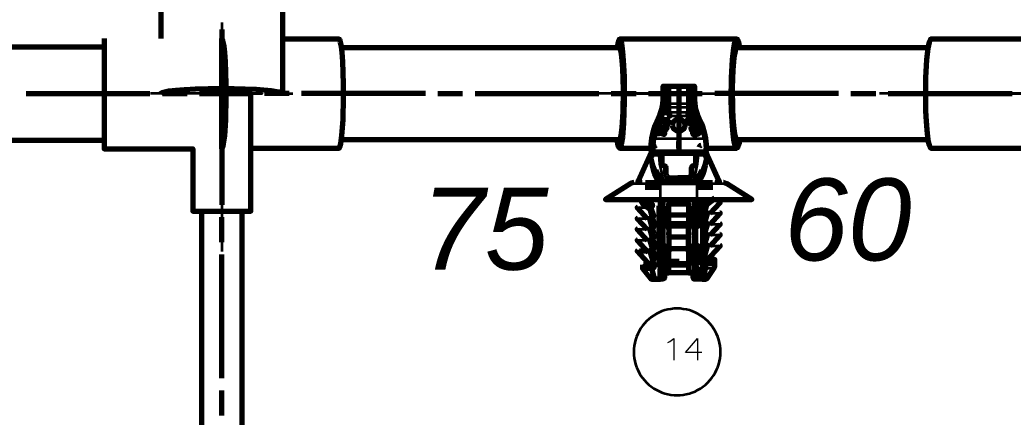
# Model space of a CAD drawing. Header units: millimetres. Extents: x 0 to 174, y 0 to 33.
# Drawn here: x 30.658 to 33.814, y 7.89 to 9.153 of the extents above; entities that cross this region are included whole.
import ezdxf

# ---------------------------------------------------------------- set-up
doc = ezdxf.new("R2010")
doc.units = ezdxf.units.MM
doc.layers.add('PDF2_문자', color=7, linetype='Continuous')
doc.layers.add('PDF2_형상', color=157, linetype='Continuous', true_color=0x405f80)
doc.styles.add('PDF LucidaHandwriting Italic', font='ariali.ttf')

msp = doc.modelspace()

# ---------------------------------------------------------------- linework, layer by layer
at = {"layer": 'PDF2_형상', "lineweight": 70}
for points in [[(31.1057, 8.9185), (31.1069, 8.9201), (31.1101, 8.9219), (31.1188, 8.9243), (31.1317, 8.9267), (31.1536, 8.9293), (31.181, 8.9315), (31.2164, 8.9333), (31.2558, 8.9344), (31.3389, 8.9346), (31.4093, 8.9321), (31.456, 8.9282), (31.4806, 8.9243), (31.4906, 8.9213), (31.4926, 8.92), (31.4932, 8.9193), (31.4935, 8.9188), (31.4935, 8.9185), (31.4935, 9.2911)], [(31.1057, 9.2911), (31.1057, 9.0938)], [(30.9256, 9.0938), (30.9256, 8.7431), (31.2071, 8.7431), (31.2071, 8.5444), (31.3921, 8.5444), (31.3921, 8.9185)], [(31.2996, 8.7431), (31.2996, 9.0938)], [(31.2996, 8.7453), (31.2999, 8.7453), (31.3004, 8.7456), (31.3011, 8.7461), (31.3024, 8.7483), (31.3053, 8.7589), (31.3089, 8.7854), (31.3124, 8.8351), (31.314, 8.9072), (31.3139, 8.9475), (31.3129, 8.9861), (31.3114, 9.0197), (31.3092, 9.0485), (31.3069, 9.0676), (31.3044, 9.0815), (31.3025, 9.0881), (31.3011, 9.0907), (31.2996, 9.0917)], [(31.3921, 8.7453), (31.6724, 8.7453), (31.6726, 8.7453), (31.6732, 8.7456), (31.6738, 8.7461), (31.675, 8.7483), (31.6779, 8.7589), (31.6815, 8.7854), (31.685, 8.8351), (31.6868, 8.9072), (31.6865, 8.9475), (31.6857, 8.9861), (31.684, 9.0197), (31.6819, 9.0485), (31.6797, 9.0676), (31.6772, 9.0815), (31.6753, 9.0881), (31.6738, 9.0907), (31.6724, 9.0917), (31.4935, 9.0917)], [(32.9461, 8.7728), (32.9428, 8.7567), (32.9394, 8.7479), (32.9381, 8.746), (32.9374, 8.7454), (32.9367, 8.7453), (32.936, 8.7453), (32.9353, 8.7456), (32.9346, 8.7461), (32.9328, 8.7487), (32.9307, 8.7542), (32.9281, 8.7654), (32.9256, 8.7807), (32.9231, 8.8036), (32.921, 8.831), (32.9194, 8.8639), (32.9186, 8.8992), (32.9193, 8.9694), (32.9224, 9.0261), (32.9265, 9.0628), (32.9304, 9.0818), (32.9336, 9.0896), (32.935, 9.0911), (32.9357, 9.0915), (32.9364, 9.0917), (32.7517, 9.0917), (32.564, 9.0917), (32.566, 9.09), (32.5678, 9.086), (32.5697, 9.0776), (32.5722, 9.0611), (32.5744, 9.0389), (32.5764, 9.0078), (32.5778, 8.9721), (32.5783, 8.8928), (32.5762, 8.824), (32.5726, 8.7789), (32.569, 8.7561), (32.5663, 8.7474), (32.5651, 8.7457), (32.5646, 8.7453), (32.5642, 8.7453), (32.5639, 8.7453), (32.5636, 8.7453), (32.5631, 8.7456), (32.5624, 8.7462), (32.5608, 8.7497), (32.5583, 8.7589), (32.5563, 8.7728)], [(32.564, 9.0917), (32.5638, 9.0915), (32.5632, 9.0913), (32.5626, 9.0907), (32.5614, 9.0886), (32.5583, 9.0779), (32.5563, 9.064)], [(32.9461, 9.064), (32.9439, 9.076), (32.9414, 9.0846), (32.9394, 9.0892), (32.9379, 9.091), (32.9364, 9.0917)], [(33.8386, 9.0917), (33.5532, 9.0917), (33.5525, 9.0915), (33.5518, 9.0911), (33.5504, 9.0896), (33.5472, 9.0818), (33.5432, 9.0628), (33.5392, 9.0261), (33.5361, 8.9694), (33.5354, 8.8992), (33.5361, 8.8639), (33.5378, 8.831), (33.5397, 8.8036), (33.5424, 8.7807), (33.5447, 8.7654), (33.5475, 8.7542), (33.5496, 8.7487), (33.5514, 8.7461), (33.5532, 8.7453), (33.9251, 8.7453)], [(30.9256, 9.0663), (29.1699, 9.0663)], [(31.6801, 8.7728), (32.564, 8.7728), (32.5643, 8.7728), (32.5646, 8.7729), (32.5651, 8.7733), (32.5663, 8.7753), (32.5689, 8.7851), (32.5722, 8.8108), (32.5751, 8.86), (32.5762, 8.9293), (32.5756, 8.9654), (32.5742, 8.9985), (32.5724, 9.0244), (32.5701, 9.0446), (32.5682, 9.0556), (32.566, 9.0622), (32.564, 9.064), (31.6801, 9.064)], [(33.5435, 9.064), (32.9364, 9.064), (32.9358, 9.0639), (32.9351, 9.0636), (32.9337, 9.0619), (32.9308, 9.0536), (32.9271, 9.0331), (32.9235, 8.994), (32.9214, 8.9362), (32.9222, 8.8707), (32.9236, 8.8415), (32.9257, 8.8161), (32.9279, 8.7981), (32.9304, 8.7846), (32.9325, 8.7776), (32.9343, 8.7742), (32.9364, 8.7728), (33.5435, 8.7728)], [(32.6642, 8.7453), (32.6644, 8.7561), (32.6665, 8.7761), (32.6713, 8.7988), (32.6771, 8.8165), (32.6865, 8.8381), (32.6931, 8.8529), (32.6978, 8.8685), (32.7007, 8.8846), (32.7017, 8.9007), (32.7017, 8.9421), (32.7117, 8.9421), (32.7179, 8.9421), (32.7204, 8.9421), (32.7229, 8.9421), (32.7804, 8.9421), (32.7829, 8.9421), (32.7854, 8.9421), (32.7917, 8.9421), (32.8017, 8.9421), (32.8017, 8.9007), (32.8026, 8.8846), (32.8054, 8.8685), (32.8101, 8.8529), (32.8167, 8.8381), (32.8225, 8.8258), (32.8274, 8.8133), (32.8329, 8.7949), (32.8368, 8.7761), (32.8389, 8.7561), (32.8392, 8.7453)], [(32.7211, 8.8585), (32.7207, 8.8632), (32.7204, 8.8728), (32.7204, 8.9421)], [(32.7829, 8.9421), (32.7829, 8.8728), (32.7825, 8.8632), (32.7821, 8.8585)], [(31.3118, 8.9301), (31.3118, 8.9293), (31.3108, 8.86), (31.3078, 8.8108), (31.3044, 8.7851), (31.3018, 8.7753), (31.3007, 8.7733), (31.3001, 8.7729), (31.2999, 8.7728), (31.2996, 8.7728), (31.2999, 8.7728), (31.3001, 8.7729), (31.3007, 8.7733), (31.3018, 8.7753), (31.3044, 8.7851), (31.3078, 8.8108), (31.3108, 8.86), (31.3118, 8.9293), (31.3117, 8.9325)], [(31.3094, 8.9303), (31.3046, 8.9303), (31.2996, 8.9303), (31.3057, 8.9303), (31.3117, 8.9301)], [(31.2996, 8.9185), (31.3094, 8.9185)], [(32.7014, 8.8872), (32.701, 8.8875), (32.701, 8.8878)], [(32.8065, 8.8449), (32.8042, 8.8606), (32.8019, 8.8872), (32.8022, 8.8875), (32.8022, 8.8878), (32.8018, 8.8876), (32.796, 8.8872)], [(32.699, 8.8606), (32.6968, 8.8449)], [(32.7167, 8.8493), (32.7167, 8.8606)], [(32.7867, 8.8606), (32.7867, 8.8493)], [(32.681, 8.8082), (32.6765, 8.7935), (32.6733, 8.7786)], [(32.8229, 8.8062), (32.8176, 8.8206), (32.8111, 8.8344)], [(32.6714, 8.7754), (32.6696, 8.7572), (32.6692, 8.7417)], [(29.1699, 8.7707), (30.9256, 8.7707)], [(32.564, 8.7453), (32.6642, 8.7453), (32.6642, 8.7371)], [(32.6704, 8.7457), (32.6704, 8.7453), (32.6672, 8.7444), (32.665, 8.7421), (32.6642, 8.739)], [(32.6642, 8.7353), (32.6649, 8.739), (32.6671, 8.7424), (32.6703, 8.7444), (32.6742, 8.7453)], [(32.6801, 8.7535), (32.6767, 8.7524), (32.675, 8.7503), (32.6742, 8.7469)], [(32.8226, 8.7535), (32.8192, 8.7524), (32.8175, 8.7503), (32.8167, 8.7469)], [(32.8392, 8.739), (32.8383, 8.7421), (32.836, 8.7444), (32.8329, 8.7453)], [(32.8342, 8.7322), (32.8375, 8.7335), (32.839, 8.7363), (32.8392, 8.7371), (32.8392, 8.7453), (32.9364, 8.7453)], [(32.6642, 8.7339), (32.6638, 8.7322), (32.6222, 8.6389), (32.6285, 8.641), (32.6222, 8.6389), (32.6204, 8.6368), (32.6178, 8.636)], [(32.6692, 8.7322), (32.666, 8.7333), (32.6644, 8.7353), (32.6642, 8.7369), (32.6642, 8.7306), (32.6642, 8.7278), (32.6642, 8.7265), (32.6642, 8.7258), (32.6638, 8.7188), (32.6619, 8.7121), (32.6618, 8.7118), (32.6601, 8.7093)], [(32.6638, 8.7322), (32.6601, 8.7121)], [(32.6642, 8.7306), (32.6644, 8.7287), (32.6656, 8.7272), (32.6672, 8.7262), (32.6692, 8.726)], [(32.6662, 8.7161), (32.6662, 8.7164), (32.6667, 8.72), (32.6681, 8.724), (32.6653, 8.7254), (32.6642, 8.7274), (32.6642, 8.7278)], [(32.8342, 8.7324), (32.6692, 8.7324)], [(32.6992, 8.726), (32.7026, 8.7274), (32.6992, 8.726), (32.6981, 8.7243), (32.6976, 8.7225)], [(32.6976, 8.7222), (32.6976, 8.7222)], [(32.8056, 8.7225), (32.8051, 8.7244), (32.8039, 8.7261), (32.8006, 8.7274), (32.7675, 8.7274), (32.7564, 8.7274), (32.7124, 8.7274), (32.7026, 8.7274)], [(32.8033, 8.6906), (32.8004, 8.6892), (32.7999, 8.6892), (32.7994, 8.6892), (32.7993, 8.6892), (32.8033, 8.6906), (32.804, 8.6914), (32.8056, 8.6954), (32.8057, 8.7222), (32.8056, 8.6954), (32.804, 8.6914)], [(32.8392, 8.735), (32.8378, 8.7317), (32.8347, 8.7301), (32.8342, 8.7301)], [(32.8392, 8.7278), (32.839, 8.7274), (32.8382, 8.7257), (32.8368, 8.7246), (32.8351, 8.724), (32.8365, 8.72), (32.8369, 8.7163), (32.8369, 8.7161)], [(32.8431, 8.7093), (32.8414, 8.7118), (32.8413, 8.7121), (32.8394, 8.7188), (32.8392, 8.7258), (32.8392, 8.7267), (32.8392, 8.7278), (32.8392, 8.7306), (32.8392, 8.735), (32.8392, 8.7369)], [(32.8392, 8.7339), (32.8394, 8.7322)], [(32.8856, 8.636), (32.8828, 8.6368), (32.881, 8.6389), (32.8747, 8.641), (32.8747, 8.636), (32.8747, 8.641), (32.881, 8.6389), (32.8394, 8.7322), (32.8431, 8.7121)], [(32.7051, 8.689), (32.7047, 8.6892), (32.704, 8.6892), (32.7012, 8.6897), (32.6992, 8.6914)], [(32.7097, 8.6865), (32.7069, 8.6888), (32.7051, 8.689), (32.7089, 8.6875), (32.7097, 8.6865), (32.711, 8.6829)], [(32.7111, 8.6633), (32.711, 8.6829), (32.7111, 8.6633), (32.7111, 8.6632)], [(32.7921, 8.6632), (32.7908, 8.6579), (32.7921, 8.6632), (32.7921, 8.6633), (32.7922, 8.6829), (32.7928, 8.6851), (32.795, 8.6881), (32.7985, 8.6892), (32.7986, 8.6892), (32.7992, 8.6892)], [(32.7922, 8.6829), (32.7921, 8.6633)], [(32.7993, 8.6892), (32.7985, 8.6892), (32.7949, 8.6879), (32.7928, 8.6851)], [(32.6786, 8.6753), (32.684, 8.6636), (32.6897, 8.6543), (32.6937, 8.6493), (32.6983, 8.6449)], [(32.7124, 8.6579), (32.7111, 8.6632), (32.7124, 8.6579), (32.7143, 8.6551), (32.7183, 8.6519), (32.7239, 8.6507), (32.7486, 8.6507), (32.7546, 8.6507), (32.7486, 8.6507)], [(32.7908, 8.6579), (32.789, 8.6551), (32.785, 8.6519), (32.7794, 8.6507), (32.7546, 8.6507)], [(32.8244, 8.6749), (32.8178, 8.6611), (32.8119, 8.6524), (32.8049, 8.6449)], [(32.6097, 8.636), (32.6004, 8.6338), (32.5992, 8.6329), (32.519, 8.5819), (32.6925, 8.5819), (32.8107, 8.5819), (32.9335, 8.5819), (32.971, 8.5819), (32.9808, 8.5819), (32.9828, 8.5819), (32.9842, 8.5819), (32.904, 8.6329), (32.895, 8.636), (32.8935, 8.636)], [(32.6285, 8.636), (32.6285, 8.641)], [(32.6447, 8.6212), (32.6925, 8.6212)], [(32.6463, 8.636), (32.6608, 8.636), (32.6925, 8.636), (32.8107, 8.636), (32.8424, 8.636), (32.8588, 8.636)], [(32.6861, 8.6443), (32.6872, 8.6418), (32.6869, 8.639), (32.6851, 8.6368), (32.6825, 8.636)], [(32.8107, 8.6212), (32.8604, 8.6212)], [(32.6212, 8.5572), (32.6197, 8.5558), (32.6201, 8.5547), (32.6511, 8.5203)], [(32.6382, 8.5807), (32.6322, 8.5775), (32.6312, 8.5769), (32.63, 8.5803), (32.6296, 8.5839)], [(32.6312, 8.5769), (32.634, 8.5718), (32.641, 8.5756), (32.634, 8.5718), (32.6379, 8.5672), (32.6626, 8.5478)], [(32.6428, 8.5733), (32.6379, 8.5672)], [(32.6444, 8.5814), (32.6453, 8.58), (32.6479, 8.5768), (32.6619, 8.566), (32.6633, 8.5653), (32.665, 8.5656), (32.6662, 8.5667), (32.6667, 8.5682), (32.6681, 8.5604), (32.6654, 8.56), (32.6619, 8.566), (32.6639, 8.5653), (32.6658, 8.5663), (32.6667, 8.5682)], [(32.6631, 8.5022), (32.6735, 8.5022), (32.6732, 8.5068), (32.6725, 8.5107), (32.6596, 8.5547), (32.6596, 8.5565), (32.66, 8.5572), (32.6618, 8.5572), (32.6619, 8.5572), (32.6621, 8.5571), (32.6622, 8.5568)], [(32.6619, 8.566), (32.6619, 8.566)], [(32.6719, 8.53), (32.6622, 8.5568), (32.6719, 8.53), (32.6722, 8.5294), (32.6724, 8.5293), (32.6726, 8.5293), (32.6729, 8.5296), (32.6733, 8.5307), (32.6735, 8.5322)], [(32.6661, 8.5665), (32.6643, 8.5651), (32.6626, 8.5649)], [(32.689, 8.3661), (32.689, 8.5612)], [(32.7201, 8.5221), (32.7201, 8.5256), (32.7201, 8.5269), (32.7201, 8.5297), (32.7201, 8.5379), (32.7201, 8.5506), (32.7201, 8.5663), (32.7201, 8.5681), (32.7201, 8.5689), (32.7201, 8.5692), (32.7201, 8.5693), (32.7201, 8.5694), (32.7201, 8.5693), (32.7201, 8.5681), (32.7831, 8.5681), (32.7831, 8.5663), (32.7831, 8.5506), (32.7831, 8.5379), (32.7831, 8.5297), (32.7831, 8.5269), (32.7831, 8.5221)], [(32.8274, 8.5811), (32.8274, 8.3339), (32.8269, 8.3303), (32.8264, 8.3293), (32.8262, 8.329), (32.8257, 8.3289), (32.8194, 8.3289), (32.8158, 8.3289), (32.8126, 8.3289), (32.8104, 8.3289), (32.8096, 8.3289), (32.8115, 8.3293), (32.8132, 8.3304), (32.8142, 8.3319), (32.8146, 8.3339)], [(32.8143, 8.5612), (32.8143, 8.5333)], [(32.8376, 8.3289), (32.8371, 8.3289), (32.8353, 8.3289), (32.8289, 8.3289), (32.8303, 8.331), (32.8372, 8.3619), (32.8381, 8.3674), (32.8383, 8.3732), (32.8383, 8.3792), (32.8378, 8.3811), (32.8304, 8.3811), (32.8299, 8.3817), (32.8297, 8.3831), (32.8297, 8.3842), (32.8301, 8.3875), (32.8436, 8.4337), (32.8433, 8.4362), (32.8414, 8.4362), (32.8411, 8.4361), (32.841, 8.4357), (32.8314, 8.409), (32.8311, 8.4085), (32.8308, 8.4083), (32.8307, 8.4082), (32.8306, 8.4083), (32.8303, 8.4085), (32.8299, 8.4096), (32.8297, 8.4112), (32.8297, 8.4156), (32.83, 8.4201), (32.8308, 8.4242), (32.8436, 8.4682), (32.8433, 8.4707), (32.8414, 8.4707), (32.8411, 8.4706), (32.841, 8.4701), (32.8314, 8.4435), (32.8311, 8.4429), (32.8308, 8.4428), (32.8307, 8.4426), (32.8306, 8.4428), (32.8303, 8.4429), (32.8299, 8.444), (32.8297, 8.4457), (32.8297, 8.45), (32.83, 8.4546), (32.8308, 8.4586), (32.8436, 8.5026), (32.8433, 8.5051), (32.8414, 8.5051), (32.8411, 8.505), (32.841, 8.5046), (32.8314, 8.4779), (32.8311, 8.4774), (32.8308, 8.4772), (32.8307, 8.4771), (32.8306, 8.4772), (32.8303, 8.4774), (32.8299, 8.4785), (32.8297, 8.4801), (32.8297, 8.4844), (32.83, 8.489), (32.8308, 8.4931), (32.8436, 8.5371), (32.8433, 8.5396), (32.8414, 8.5396), (32.8411, 8.5394), (32.841, 8.539), (32.8314, 8.5124), (32.8311, 8.5118), (32.8308, 8.5117), (32.8307, 8.5115), (32.8306, 8.5117), (32.8303, 8.5118), (32.8299, 8.5129), (32.8297, 8.5146), (32.8297, 8.5189), (32.83, 8.5235), (32.8308, 8.5275), (32.8436, 8.5715), (32.8433, 8.574), (32.8414, 8.574), (32.8411, 8.5739), (32.841, 8.5735)], [(32.8297, 8.549), (32.8297, 8.5812)], [(32.8401, 8.549), (32.8297, 8.549), (32.8299, 8.5474), (32.8303, 8.5463), (32.8306, 8.5461), (32.8307, 8.546), (32.8308, 8.5461), (32.8311, 8.5463), (32.8314, 8.5468), (32.841, 8.5735), (32.8314, 8.5468)], [(32.8413, 8.5822), (32.8378, 8.5765), (32.8351, 8.5769), (32.8365, 8.5846)], [(32.8351, 8.5642), (32.8351, 8.5704), (32.8351, 8.5719), (32.8351, 8.5757), (32.8351, 8.5769)], [(32.8397, 8.5638), (32.8678, 8.585)], [(32.8521, 8.5371), (32.8832, 8.5715), (32.8831, 8.5736), (32.8821, 8.574)], [(31.2346, 8.5444), (31.2346, 7.1369)], [(31.3646, 7.1369), (31.3646, 8.5444)], [(32.6212, 8.5228), (32.6197, 8.5214), (32.6201, 8.5203), (32.6511, 8.4858)], [(32.6631, 8.4678), (32.6735, 8.4678), (32.6732, 8.4724), (32.6725, 8.4762), (32.6596, 8.5203), (32.6596, 8.5221), (32.66, 8.5228), (32.6618, 8.5228), (32.6619, 8.5228), (32.6621, 8.5226), (32.6622, 8.5224), (32.6719, 8.4956), (32.6722, 8.495), (32.6724, 8.4949), (32.6726, 8.4949), (32.6729, 8.4951), (32.6733, 8.4962), (32.6735, 8.4978), (32.6735, 8.5022)], [(32.6939, 8.5537), (32.6904, 8.5537), (32.6904, 8.4962), (32.6939, 8.4962)], [(32.701, 8.5537), (32.7064, 8.5537), (32.7064, 8.4962), (32.701, 8.4962)], [(32.7201, 8.5397), (32.7201, 8.5417), (32.7201, 8.5474)], [(32.7201, 8.4867), (32.7201, 8.4901), (32.7201, 8.4915), (32.7201, 8.4943), (32.7201, 8.5025), (32.7201, 8.515), (32.7201, 8.5308), (32.7201, 8.5326), (32.7201, 8.5335), (32.7201, 8.5337), (32.7201, 8.5339), (32.7201, 8.534), (32.7201, 8.5339), (32.7201, 8.5326), (32.7831, 8.5326), (32.7831, 8.5308), (32.7831, 8.5151), (32.7831, 8.5025), (32.7831, 8.4943), (32.7831, 8.4915), (32.7831, 8.4867)], [(32.7831, 8.5474), (32.7831, 8.5417), (32.7831, 8.5397)], [(32.8024, 8.4962), (32.7968, 8.4962), (32.7968, 8.5537), (32.8024, 8.5537)], [(32.8093, 8.5537), (32.8128, 8.5537), (32.8128, 8.4962), (32.8093, 8.4962)], [(32.8521, 8.5026), (32.8832, 8.5371), (32.8831, 8.5392), (32.8821, 8.5396)], [(32.7831, 8.5119), (32.7831, 8.5063), (32.7831, 8.5043), (32.7201, 8.5043), (32.7201, 8.5063), (32.7201, 8.5119)], [(32.7201, 8.4983), (32.7201, 8.4985), (32.7201, 8.4983)], [(32.7831, 8.4511), (32.7831, 8.4561), (32.7831, 8.4589), (32.7831, 8.4671), (32.7831, 8.4796), (32.7831, 8.4954), (32.7831, 8.4971), (32.7831, 8.4983), (32.7831, 8.4981), (32.7831, 8.4972), (32.7201, 8.4972), (32.7201, 8.4983), (32.7201, 8.4981), (32.7201, 8.4971), (32.7201, 8.4954), (32.7201, 8.4796), (32.7201, 8.4671), (32.7201, 8.4589), (32.7201, 8.4561), (32.7201, 8.4546), (32.7201, 8.4511)], [(32.7831, 8.4983), (32.7831, 8.4985), (32.7831, 8.4983)], [(32.8521, 8.4682), (32.8832, 8.5026), (32.8831, 8.5047), (32.8821, 8.5051)], [(32.6212, 8.4883), (32.6197, 8.4869), (32.6201, 8.4858), (32.6511, 8.4514)], [(32.6735, 8.4678), (32.6735, 8.4633), (32.6733, 8.4618), (32.6729, 8.4607), (32.6726, 8.4604), (32.6724, 8.4604), (32.6722, 8.4606), (32.6719, 8.4611), (32.6622, 8.4879), (32.6621, 8.4882), (32.6619, 8.4883), (32.6618, 8.4883), (32.66, 8.4883), (32.6596, 8.4876), (32.6596, 8.4858), (32.6725, 8.4418), (32.6732, 8.4379), (32.6735, 8.4333), (32.6735, 8.4289), (32.6733, 8.4274), (32.6729, 8.4263), (32.6726, 8.426), (32.6724, 8.426), (32.6722, 8.4261), (32.6719, 8.4267), (32.6622, 8.4535), (32.6621, 8.4537), (32.6619, 8.4539), (32.6618, 8.4539), (32.66, 8.4539), (32.6596, 8.4532), (32.6596, 8.4514), (32.6725, 8.4074), (32.6732, 8.4035), (32.6735, 8.3989), (32.6735, 8.3944), (32.6733, 8.3928), (32.6729, 8.3918), (32.6726, 8.3915), (32.6724, 8.3915), (32.6722, 8.3917), (32.6719, 8.3922), (32.6622, 8.419), (32.6621, 8.4193), (32.6619, 8.4194), (32.6618, 8.4194), (32.66, 8.4194), (32.6596, 8.4188), (32.6596, 8.4169), (32.6326, 8.4169), (32.6267, 8.4169)], [(32.7201, 8.4689), (32.7201, 8.4708), (32.7201, 8.4765)], [(32.7201, 8.4629), (32.7201, 8.4631), (32.7201, 8.4629)], [(32.7831, 8.4157), (32.7831, 8.4207), (32.7831, 8.4235), (32.7831, 8.4317), (32.7831, 8.4442), (32.7831, 8.46), (32.7831, 8.4617), (32.7831, 8.4629), (32.7831, 8.4626), (32.7831, 8.4618), (32.7201, 8.4618), (32.7201, 8.4629), (32.7201, 8.4626), (32.7201, 8.4617), (32.7201, 8.46), (32.7201, 8.4442), (32.7201, 8.4317), (32.7201, 8.4235), (32.7201, 8.4207), (32.7201, 8.4192), (32.7201, 8.4157)], [(32.7831, 8.4765), (32.7831, 8.4708), (32.7831, 8.4689)], [(32.7831, 8.4629), (32.7831, 8.4631), (32.7831, 8.4629)], [(32.8521, 8.4337), (32.8832, 8.4682), (32.8831, 8.4703), (32.8821, 8.4707)], [(32.6212, 8.4539), (32.6197, 8.4524), (32.6201, 8.4514), (32.6544, 8.4133)], [(32.6939, 8.4357), (32.6904, 8.4357), (32.6904, 8.3782), (32.6939, 8.3782)], [(32.701, 8.3782), (32.7064, 8.3782), (32.7064, 8.4357), (32.701, 8.4357)], [(32.7201, 8.4335), (32.7201, 8.4354), (32.7201, 8.4411)], [(32.7831, 8.4411), (32.7831, 8.4354), (32.7831, 8.4335)], [(32.8024, 8.4357), (32.7968, 8.4357), (32.7968, 8.3782), (32.8024, 8.3782)], [(32.8093, 8.3782), (32.8128, 8.3782), (32.8128, 8.4357), (32.8093, 8.4357)], [(32.8403, 8.3842), (32.8415, 8.3875), (32.8832, 8.4337), (32.8831, 8.4358), (32.8821, 8.4362)], [(32.6212, 8.4194), (32.6197, 8.4179), (32.6201, 8.4169), (32.6618, 8.3707), (32.6631, 8.3674)], [(32.6596, 8.4169), (32.6731, 8.3707), (32.6735, 8.3674), (32.6735, 8.3664), (32.6729, 8.3643), (32.6653, 8.3643), (32.6531, 8.3643), (32.644, 8.3643), (32.644, 8.3693), (32.6463, 8.3693), (32.6431, 8.3736), (32.6426, 8.374), (32.6419, 8.3742), (32.6412, 8.3742), (32.6403, 8.3742), (32.64, 8.3742), (32.6399, 8.3742)], [(32.7201, 8.4275), (32.7201, 8.4276), (32.7201, 8.4275)], [(32.7201, 8.3782), (32.7201, 8.381), (32.7201, 8.384), (32.7201, 8.3853), (32.7201, 8.3881), (32.7201, 8.3961), (32.7201, 8.4087), (32.7201, 8.4246), (32.7201, 8.4263), (32.7201, 8.4272), (32.7201, 8.4275), (32.7201, 8.4264), (32.7831, 8.4264), (32.7831, 8.4272), (32.7831, 8.4275), (32.7831, 8.4263), (32.7831, 8.4246), (32.7831, 8.4087), (32.7831, 8.3963), (32.7831, 8.3881), (32.7831, 8.3853), (32.7831, 8.384), (32.7831, 8.381), (32.7831, 8.379), (32.7831, 8.3782), (32.7831, 8.3757), (32.7831, 8.3683), (32.7831, 8.3608), (32.7831, 8.3544), (32.7831, 8.3501), (32.7831, 8.3486), (32.7921, 8.3486), (32.7969, 8.3486), (32.7969, 8.3339), (32.7972, 8.3319), (32.7983, 8.3304), (32.8, 8.3293), (32.8018, 8.3289), (32.8021, 8.3289), (32.8021, 8.329), (32.8022, 8.3382)], [(32.7201, 8.3981), (32.7201, 8.4), (32.7201, 8.4057)], [(32.7831, 8.4275), (32.7831, 8.4276), (32.7831, 8.4275)], [(32.7831, 8.4057), (32.7831, 8.4), (32.7831, 8.3981)], [(32.6365, 8.3742), (32.6365, 8.3629), (32.6368, 8.3619), (32.6615, 8.3308), (32.6654, 8.3289), (32.6657, 8.3289), (32.6678, 8.3289), (32.6743, 8.3289), (32.6775, 8.3289), (32.6771, 8.329), (32.6768, 8.3293), (32.6764, 8.3303), (32.676, 8.3319), (32.6758, 8.3339)], [(32.644, 8.3643), (32.6429, 8.3643), (32.6412, 8.3687), (32.6403, 8.3658), (32.6399, 8.3629), (32.6429, 8.3643)], [(32.6611, 8.3643), (32.6631, 8.3664)], [(32.7061, 8.3782), (32.7061, 8.3525)], [(32.7063, 8.3486), (32.7111, 8.3486), (32.7201, 8.3486), (32.7201, 8.3501), (32.7201, 8.3543), (32.7201, 8.3607), (32.7201, 8.3683), (32.7201, 8.3757), (32.7201, 8.3774), (32.7201, 8.3782), (32.7831, 8.3782)], [(32.7201, 8.3853), (32.7536, 8.3853)], [(32.8257, 8.3289), (32.8289, 8.3289), (32.8353, 8.3289), (32.8374, 8.3289), (32.8376, 8.3289), (32.8417, 8.331), (32.8632, 8.3619), (32.8667, 8.3708), (32.8668, 8.3732), (32.8668, 8.391), (32.8653, 8.391), (32.8635, 8.391), (32.8668, 8.391)], [(32.8378, 8.3811), (32.8497, 8.3811), (32.8586, 8.3811), (32.8601, 8.3808)], [(32.8401, 8.3831), (32.8422, 8.3811)], [(32.8635, 8.391), (32.8621, 8.391), (32.8614, 8.391), (32.8607, 8.3908), (32.8601, 8.3903), (32.8571, 8.386), (32.855, 8.3831)], [(32.6653, 8.3643), (32.6649, 8.3633), (32.665, 8.3619), (32.6461, 8.3619), (32.6418, 8.3619), (32.6406, 8.3619)], [(32.665, 8.3619), (32.6731, 8.3308), (32.6743, 8.3289), (32.6678, 8.3289), (32.666, 8.3289), (32.6654, 8.3289)], [(32.6775, 8.3289), (32.6837, 8.3289), (32.6875, 8.3289), (32.6907, 8.3289), (32.6928, 8.3289), (32.6936, 8.3289), (32.6917, 8.3293), (32.6901, 8.3304), (32.689, 8.3319), (32.6886, 8.3339)], [(32.7064, 8.3486), (32.7064, 8.3339), (32.706, 8.3319), (32.7049, 8.3304), (32.7033, 8.3293), (32.7014, 8.3289), (32.7011, 8.3289), (32.6936, 8.3289), (32.6937, 8.329), (32.6937, 8.3382)], [(32.7011, 8.3289), (32.7011, 8.329), (32.7011, 8.3382)], [(32.7831, 8.3486), (32.7201, 8.3486)], [(32.8094, 8.3382), (32.8096, 8.329), (32.8096, 8.3289), (32.8021, 8.3289)], [(32.6936, 8.3289), (32.6936, 8.3289)], [(32.8096, 8.3289), (32.8096, 8.3289)]]:
    msp.add_lwpolyline(points, dxfattribs=at)
at = {"layer": 'PDF2_형상', "color": 18, "lineweight": 35, "true_color": 0x260000}
for points in [[(31.2996, 9.1442), (31.2996, 9.0654)], [(31.2996, 9.1221), (31.2996, 8.7625)], [(31.2996, 8.9975), (31.2996, 9.0464), (31.2996, 8.8101)], [(31.2996, 9.026), (31.2996, 8.7578)], [(31.2996, 8.5644), (31.2996, 8.9581)], [(30.6776, 8.9185), (31.0712, 8.9185)], [(31.0339, 8.9185), (30.7976, 8.9185)], [(31.1519, 8.9185), (31.0732, 8.9185)], [(31.1107, 8.9185), (31.1894, 8.9185)], [(31.4072, 8.9185), (31.1429, 8.9185)], [(31.3957, 8.9185), (31.1475, 8.9185)], [(31.2287, 8.9185), (31.4275, 8.9185), (31.1914, 8.9185)], [(31.5137, 8.9185), (31.435, 8.9185)], [(31.4465, 8.9185), (31.5253, 8.9185)], [(31.9468, 8.9185), (31.5532, 8.9185)], [(31.5647, 8.9185), (31.8289, 8.9185)], [(31.9863, 8.9185), (32.065, 8.9185)], [(32.1043, 8.9185), (32.4981, 8.9185)], [(32.579, 8.9185), (32.4074, 8.9185)], [(32.5374, 8.9185), (32.6161, 8.9185)], [(32.7653, 8.9185), (32.5885, 8.9185)], [(32.7085, 8.9185), (32.594, 8.9185)], [(32.6185, 8.9185), (32.6972, 8.9185)], [(32.6556, 8.9185), (32.9036, 8.9185)], [(32.7365, 8.9185), (32.9082, 8.9185)], [(32.8265, 8.9185), (32.7478, 8.9185)], [(32.8046, 8.9185), (32.8833, 8.9185)], [(33.2597, 8.9185), (32.866, 8.9185)], [(32.9228, 8.9185), (33.0996, 8.9185)], [(33.299, 8.9185), (33.3778, 8.9185)], [(33.6604, 8.9185), (33.39, 8.9185)], [(33.4171, 8.9185), (33.8108, 8.9185)], [(33.6997, 8.9185), (33.7785, 8.9185)], [(34.0335, 8.9185), (33.7972, 8.9185), (34.1467, 8.9185)], [(31.2996, 8.6921), (31.2996, 8.7708)], [(31.2996, 8.6526), (31.2996, 8.4164)], [(31.2996, 8.4463), (31.2996, 8.525)], [(31.2996, 8.0132), (31.2996, 8.4069)], [(31.2996, 7.8951), (31.2996, 7.9739)]]:
    msp.add_lwpolyline(points, dxfattribs=at)
at = {"layer": 'PDF2_형상', "color": 3, "lineweight": 70}
for points in [[(31.2996, 9.1221), (31.2996, 8.9185), (31.2996, 8.5644)], [(30.6776, 8.9185), (31.0712, 8.9185)], [(31.1107, 8.9185), (31.1894, 8.9185)], [(31.2287, 8.9185), (31.2996, 8.9185), (31.3957, 8.9185)], [(31.5137, 8.9185), (31.435, 8.9185)], [(31.9468, 8.9185), (31.5532, 8.9185)], [(31.9863, 8.9185), (32.065, 8.9185)], [(32.1043, 8.9185), (32.4981, 8.9185)], [(32.5374, 8.9185), (32.6161, 8.9185)], [(32.6556, 8.9185), (32.7517, 8.9185), (32.8265, 8.9185)], [(33.2597, 8.9185), (32.866, 8.9185)], [(33.299, 8.9185), (33.3778, 8.9185)], [(33.4171, 8.9185), (33.8108, 8.9185)], [(31.2996, 8.4463), (31.2996, 8.525)], [(31.2996, 8.0132), (31.2996, 8.4069)], [(31.2996, 7.8951), (31.2996, 7.9739)]]:
    msp.add_lwpolyline(points, dxfattribs=at)
at = {"layer": 'PDF2_형상', "lineweight": 35}
for points in [[(32.7117, 8.9421), (32.7117, 8.9007), (32.7017, 8.9007)], [(32.7179, 8.8728), (32.7179, 8.9421)], [(32.7229, 8.9421), (32.7229, 8.8867), (32.7804, 8.8867), (32.7804, 8.9421)], [(32.7854, 8.9421), (32.7854, 8.8728), (32.7829, 8.8728)], [(32.7917, 8.9421), (32.7917, 8.9007), (32.8014, 8.9007), (32.8017, 8.9007)], [(32.7117, 8.9007), (32.7106, 8.8833), (32.7075, 8.8661), (32.7025, 8.8494), (32.6954, 8.8335), (32.6865, 8.8381)], [(32.7193, 8.8581), (32.7182, 8.8647), (32.7179, 8.8728), (32.7204, 8.8728)], [(32.7829, 8.8867), (32.7821, 8.8867), (32.7804, 8.8867), (32.7804, 8.8746), (32.7229, 8.8746), (32.7229, 8.8867), (32.7211, 8.8867), (32.7204, 8.8867)], [(32.7829, 8.8751), (32.7829, 8.875), (32.7828, 8.875), (32.7826, 8.8749), (32.7821, 8.8747), (32.7804, 8.8746), (32.7804, 8.8583), (32.7229, 8.8583), (32.7229, 8.8746), (32.7211, 8.8747), (32.7206, 8.8749), (32.7204, 8.875), (32.7204, 8.8751)], [(32.7854, 8.8728), (32.785, 8.8647), (32.7839, 8.8581)], [(32.8078, 8.8335), (32.8008, 8.8494), (32.7957, 8.8661), (32.7926, 8.8833), (32.7917, 8.9007)], [(32.7821, 8.8585), (32.7804, 8.8583), (32.7804, 8.8462), (32.7229, 8.8462), (32.7229, 8.8583), (32.7211, 8.8585)], [(32.6954, 8.8335), (32.6919, 8.8265), (32.6883, 8.8196), (32.6847, 8.8125), (32.6811, 8.8054), (32.675, 8.7908), (32.6714, 8.7754), (32.6682, 8.7758), (32.6671, 8.776), (32.6665, 8.7761)], [(32.6714, 8.7754), (32.8318, 8.7754), (32.8282, 8.7908), (32.8221, 8.8054), (32.8185, 8.8125), (32.8149, 8.8196), (32.8114, 8.8265), (32.8078, 8.8335), (32.8156, 8.8375), (32.8167, 8.8381)], [(32.8368, 8.7761), (32.8318, 8.7754), (32.8336, 8.7572), (32.8342, 8.7417), (32.8364, 8.7421), (32.8382, 8.7432), (32.8389, 8.7442), (32.8392, 8.7453)], [(32.6642, 8.7453), (32.6644, 8.7439), (32.6656, 8.7428), (32.6692, 8.7417), (32.6692, 8.7324), (32.6692, 8.7322), (32.6692, 8.726)], [(32.6285, 8.636), (32.6285, 8.6375), (32.6285, 8.641), (32.6601, 8.7121), (32.6601, 8.7093), (32.6628, 8.6901), (32.6671, 8.6717), (32.6706, 8.6617), (32.6747, 8.6522), (32.6783, 8.6463), (32.6825, 8.641), (32.6846, 8.6429), (32.6854, 8.6436), (32.686, 8.6442), (32.6861, 8.6443), (32.6815, 8.6503), (32.6779, 8.6568), (32.6728, 8.6701), (32.6681, 8.6888), (32.6649, 8.7121)], [(32.6601, 8.7121), (32.6619, 8.7121)], [(32.6642, 8.7278), (32.6649, 8.7121), (32.6618, 8.7118)], [(32.6642, 8.7274), (32.6661, 8.7171), (32.6662, 8.7164), (32.6662, 8.7181), (32.6679, 8.7203), (32.6713, 8.7217), (32.6806, 8.7229), (32.6892, 8.7226), (32.689, 8.73), (32.7517, 8.7304), (32.8143, 8.73), (32.8197, 8.7297), (32.8251, 8.729), (32.8301, 8.7278), (32.8342, 8.726), (32.8342, 8.7301), (32.8342, 8.7322), (32.8342, 8.7324), (32.8342, 8.7417)], [(32.6662, 8.7164), (32.6662, 8.7164)], [(32.6662, 8.7164), (32.6662, 8.7164)], [(32.6662, 8.7161), (32.6728, 8.691), (32.6786, 8.6753)], [(32.6681, 8.724), (32.6692, 8.726), (32.6732, 8.7278), (32.6782, 8.729), (32.689, 8.73)], [(32.6983, 8.6449), (32.7042, 8.6449), (32.7006, 8.655), (32.6975, 8.6671), (32.6921, 8.6954), (32.6892, 8.7226), (32.6976, 8.7225)], [(32.8049, 8.6449), (32.7992, 8.6449), (32.8026, 8.655), (32.8058, 8.6671), (32.8111, 8.6954), (32.8142, 8.7226), (32.8225, 8.7229), (32.8313, 8.7219), (32.834, 8.7208), (32.836, 8.7199), (32.8369, 8.7182), (32.8369, 8.7163), (32.8372, 8.7178), (32.839, 8.7274)], [(32.8056, 8.7225), (32.8142, 8.7226), (32.8143, 8.73)], [(32.8747, 8.641), (32.8431, 8.7121), (32.8431, 8.7093), (32.8404, 8.6901), (32.8361, 8.6717), (32.8326, 8.6617), (32.8285, 8.6522), (32.8249, 8.6463), (32.8207, 8.641), (32.8172, 8.6443), (32.8218, 8.6504), (32.8254, 8.6571), (32.831, 8.6717), (32.8358, 8.6918), (32.8383, 8.7121), (32.8414, 8.7118)], [(32.8369, 8.7161), (32.8306, 8.6915), (32.8244, 8.6749)], [(32.8392, 8.7306), (32.8387, 8.7287), (32.8376, 8.7272), (32.836, 8.7262), (32.8342, 8.726), (32.8351, 8.724)], [(32.8383, 8.7121), (32.8392, 8.7278)], [(32.8413, 8.7121), (32.8431, 8.7121)], [(32.7985, 8.6892), (32.7985, 8.6892)], [(32.7993, 8.6892), (32.7992, 8.6892)], [(32.5992, 8.6329), (32.6925, 8.6329), (32.6925, 8.636)], [(32.6861, 8.6443), (32.6983, 8.6449), (32.6999, 8.6424), (32.6999, 8.6393), (32.6982, 8.6369), (32.6957, 8.636)], [(32.8107, 8.636), (32.8107, 8.6329), (32.6925, 8.6329), (32.6925, 8.5819)], [(32.8006, 8.636), (32.7999, 8.6362), (32.7992, 8.6369), (32.7983, 8.6393), (32.7986, 8.6437), (32.7992, 8.6449), (32.7517, 8.6442), (32.7042, 8.6449), (32.705, 8.6424), (32.705, 8.6393), (32.7042, 8.6371), (32.7036, 8.6364), (32.7031, 8.6361), (32.7026, 8.636)], [(32.8075, 8.636), (32.805, 8.6369), (32.8035, 8.6393), (32.8033, 8.6424), (32.8049, 8.6449), (32.8172, 8.6443)], [(32.8107, 8.5819), (32.8107, 8.6329), (32.8768, 8.6329), (32.904, 8.6329)], [(32.8378, 8.5657), (32.8374, 8.5707), (32.8375, 8.5719), (32.8631, 8.5913)], [(32.6596, 8.5547), (32.6308, 8.5547), (32.6228, 8.5547), (32.6214, 8.5547), (32.6201, 8.5547)], [(32.6382, 8.5807), (32.641, 8.5756), (32.6428, 8.5733), (32.6657, 8.5554), (32.666, 8.5519), (32.6651, 8.549), (32.664, 8.5478), (32.6635, 8.5476), (32.6626, 8.5478)], [(32.6453, 8.58), (32.6446, 8.5796), (32.6426, 8.5786), (32.6419, 8.5801), (32.6444, 8.5814)], [(32.6479, 8.5768), (32.6461, 8.5746), (32.6426, 8.5786)], [(32.6654, 8.56), (32.6657, 8.5592), (32.6461, 8.5746)], [(32.6682, 8.5554), (32.6674, 8.5494), (32.6658, 8.5464), (32.665, 8.5456), (32.6646, 8.5454), (32.6642, 8.5453), (32.6638, 8.5456)], [(32.6681, 8.5604), (32.6682, 8.5592), (32.6657, 8.5592), (32.6657, 8.5554), (32.6682, 8.5554), (32.6682, 8.5592)], [(32.689, 8.5635), (32.689, 8.5831)], [(32.6939, 8.5537), (32.6939, 8.5612), (32.689, 8.5612), (32.689, 8.5635), (32.6892, 8.5635), (32.6893, 8.5633), (32.6939, 8.5631), (32.6939, 8.5825)], [(32.7058, 8.5612), (32.7058, 8.5635), (32.7057, 8.5635), (32.7056, 8.5633), (32.701, 8.5631), (32.701, 8.5612), (32.6939, 8.5612), (32.6939, 8.5631), (32.701, 8.5631), (32.701, 8.5825)], [(32.701, 8.5537), (32.701, 8.5612), (32.7058, 8.5612), (32.7058, 8.5537)], [(32.7058, 8.5831), (32.7058, 8.5635)], [(32.7201, 8.5663), (32.7831, 8.5663)], [(32.7974, 8.5635), (32.7974, 8.5831)], [(32.8024, 8.5825), (32.8024, 8.5631), (32.8093, 8.5631), (32.8093, 8.5612), (32.8024, 8.5612), (32.8024, 8.5631), (32.7978, 8.5633), (32.7975, 8.5635), (32.7974, 8.5635), (32.7974, 8.5612)], [(32.7974, 8.5537), (32.7974, 8.5612), (32.8024, 8.5612), (32.8024, 8.5537)], [(32.8143, 8.5831), (32.8143, 8.5635), (32.8143, 8.5612), (32.8093, 8.5612), (32.8093, 8.5537)], [(32.8093, 8.5825), (32.8093, 8.5631), (32.8139, 8.5633), (32.8142, 8.5635), (32.8143, 8.5635)], [(32.8378, 8.5765), (32.8375, 8.5757), (32.8375, 8.5719), (32.8351, 8.5719)], [(32.8351, 8.5757), (32.8375, 8.5757)], [(32.8351, 8.5642), (32.8361, 8.5642), (32.8351, 8.5704), (32.8374, 8.5707)], [(32.8397, 8.5638), (32.8394, 8.5638), (32.8393, 8.5638), (32.8387, 8.5639), (32.8383, 8.5643), (32.8378, 8.5657), (32.8364, 8.5647), (32.8361, 8.5642), (32.8371, 8.5617), (32.8387, 8.5603)], [(32.6735, 8.5322), (32.6631, 8.5322)], [(32.7201, 8.5308), (32.7831, 8.5308)], [(32.8435, 8.5275), (32.8308, 8.5275)], [(32.8832, 8.5371), (32.8436, 8.5371)], [(32.6596, 8.5203), (32.6308, 8.5203), (32.6228, 8.5203), (32.6214, 8.5203), (32.6201, 8.5203)], [(32.6725, 8.5107), (32.6597, 8.5107)], [(32.6735, 8.4978), (32.6631, 8.4978)], [(32.6939, 8.4357), (32.6939, 8.4962)], [(32.701, 8.4357), (32.701, 8.4962)], [(32.7058, 8.4962), (32.7058, 8.4357)], [(32.7201, 8.4954), (32.7831, 8.4954)], [(32.7974, 8.4357), (32.7974, 8.4962)], [(32.8024, 8.4962), (32.8024, 8.4357)], [(32.8093, 8.4962), (32.8093, 8.4357)], [(32.8297, 8.5189), (32.8401, 8.5189)], [(32.8401, 8.5146), (32.8297, 8.5146)], [(32.8435, 8.4931), (32.8308, 8.4931)], [(32.8832, 8.5026), (32.8436, 8.5026)], [(32.6596, 8.4858), (32.6308, 8.4858), (32.6228, 8.4858), (32.6214, 8.4858), (32.6201, 8.4858)], [(32.6735, 8.4633), (32.6631, 8.4633)], [(32.7201, 8.46), (32.7831, 8.46)], [(32.8297, 8.4844), (32.8401, 8.4844)], [(32.8401, 8.4801), (32.8297, 8.4801)], [(32.8832, 8.4682), (32.8436, 8.4682)], [(32.6596, 8.4514), (32.6308, 8.4514), (32.6228, 8.4514), (32.6214, 8.4514), (32.6201, 8.4514)], [(32.8297, 8.45), (32.8401, 8.45)], [(32.8401, 8.4457), (32.8297, 8.4457)], [(32.8435, 8.4586), (32.8308, 8.4586)], [(32.8832, 8.4337), (32.8436, 8.4337)], [(32.6267, 8.4169), (32.6201, 8.4169)], [(32.6725, 8.4074), (32.6597, 8.4074)], [(32.7831, 8.4246), (32.7201, 8.4246)], [(32.8297, 8.4156), (32.8401, 8.4156)], [(32.8401, 8.4112), (32.8297, 8.4112)], [(32.8435, 8.4242), (32.8308, 8.4242)], [(32.6399, 8.3629), (32.6399, 8.3742)], [(32.644, 8.3693), (32.6412, 8.3687), (32.6412, 8.3742)], [(32.6618, 8.3707), (32.6731, 8.3707)], [(32.6631, 8.3674), (32.6735, 8.3674)], [(32.6735, 8.3664), (32.6631, 8.3664)], [(32.701, 8.3782), (32.701, 8.3661), (32.6939, 8.3661), (32.6939, 8.3782)], [(32.7058, 8.3661), (32.701, 8.3661), (32.701, 8.3557), (32.7044, 8.3564), (32.7056, 8.3572), (32.7058, 8.3582), (32.706, 8.3408)], [(32.7058, 8.3782), (32.7058, 8.3661), (32.7058, 8.3582)], [(32.7831, 8.3757), (32.7201, 8.3757)], [(32.7831, 8.3683), (32.7201, 8.3683)], [(32.7971, 8.3339), (32.7972, 8.3339), (32.7972, 8.334), (32.7972, 8.3357), (32.7972, 8.3408), (32.7974, 8.3582), (32.7974, 8.3661), (32.7974, 8.3782)], [(32.8093, 8.3782), (32.8093, 8.3661), (32.8143, 8.3661), (32.8143, 8.3582), (32.8139, 8.3572), (32.8128, 8.3564), (32.8093, 8.3557), (32.8094, 8.3382), (32.8022, 8.3382), (32.799, 8.3388), (32.7979, 8.3394), (32.7974, 8.3403), (32.7972, 8.3408)], [(32.7974, 8.3661), (32.8024, 8.3661), (32.8022, 8.3557), (32.8093, 8.3557), (32.8093, 8.3661), (32.8024, 8.3661), (32.8024, 8.3782)], [(32.8297, 8.3842), (32.8401, 8.3842)], [(32.8401, 8.3831), (32.8297, 8.3831)], [(32.8301, 8.3875), (32.8415, 8.3875)], [(32.8635, 8.391), (32.8635, 8.3792), (32.8383, 8.3792)], [(32.8668, 8.3732), (32.8383, 8.3732)], [(32.8586, 8.386), (32.8571, 8.386)], [(32.8621, 8.391), (32.8621, 8.3853), (32.8586, 8.386), (32.8586, 8.3825), (32.8586, 8.3811)], [(32.6758, 8.3339), (32.6837, 8.3339), (32.6837, 8.3304), (32.6837, 8.3289)], [(32.6837, 8.3339), (32.6886, 8.3339), (32.6888, 8.3339), (32.6894, 8.3314), (32.6913, 8.3296), (32.6936, 8.3289)], [(32.6888, 8.3339), (32.6888, 8.334), (32.6888, 8.3357), (32.6889, 8.3408)], [(32.6937, 8.3382), (32.6939, 8.3557), (32.6907, 8.3563), (32.6896, 8.3569), (32.689, 8.3578), (32.6889, 8.3582)], [(32.7011, 8.3382), (32.7042, 8.3388), (32.7053, 8.3394), (32.706, 8.3403), (32.706, 8.3408), (32.706, 8.3357), (32.7061, 8.334), (32.7061, 8.3339), (32.7057, 8.3319), (32.7047, 8.3304), (32.7031, 8.3293), (32.7011, 8.3289)], [(32.7061, 8.3525), (32.7111, 8.3525), (32.7201, 8.3525)], [(32.7064, 8.3339), (32.7061, 8.3339)], [(32.7111, 8.3525), (32.7111, 8.3486)], [(32.7831, 8.3525), (32.7921, 8.3525), (32.7921, 8.3497), (32.7921, 8.3486)], [(32.7921, 8.3525), (32.7971, 8.3525)], [(32.8021, 8.3289), (32.8001, 8.3293), (32.7986, 8.3304), (32.7975, 8.3319), (32.7971, 8.3339), (32.7969, 8.3339)], [(32.7974, 8.3582), (32.7975, 8.3578), (32.7981, 8.3569), (32.7992, 8.3563), (32.8022, 8.3557), (32.8022, 8.3382)], [(32.8143, 8.3582), (32.8144, 8.3408), (32.8143, 8.3403), (32.8138, 8.3394), (32.8126, 8.3388), (32.8094, 8.3382)], [(32.8194, 8.3339), (32.8146, 8.3339), (32.8144, 8.3339), (32.8142, 8.3319), (32.8131, 8.3304), (32.8115, 8.3293), (32.8096, 8.3289)], [(32.8144, 8.3408), (32.8144, 8.3357), (32.8144, 8.334), (32.8144, 8.3339)], [(32.8274, 8.3339), (32.8194, 8.3339), (32.8194, 8.3289)], [(32.8632, 8.3619), (32.8372, 8.3619)], [(32.6615, 8.3308), (32.6731, 8.3308)], [(32.8303, 8.331), (32.8417, 8.331)]]:
    msp.add_lwpolyline(points, dxfattribs=at)
at = {"layer": 'PDF2_형상', "color": 165, "lineweight": 70, "true_color": 0x5267a5}
for points in [[(32.7517, 8.9421), (32.7517, 8.7374)], [(32.7517, 8.7453), (32.7517, 8.7661)]]:
    msp.add_lwpolyline(points, dxfattribs=at)
at = {"layer": 'PDF2_형상', "lineweight": 70}
for points in [[(32.7211, 8.8585), (32.7229, 8.8462), (32.7193, 8.8581)], [(32.7833, 8.8268), (32.7961, 8.8314), (32.7971, 8.8321), (32.7978, 8.8331), (32.7981, 8.8342), (32.7979, 8.8353), (32.7974, 8.8364), (32.7964, 8.8371), (32.7953, 8.8374), (32.794, 8.8371), (32.7812, 8.8325), (32.7799, 8.8361), (32.7926, 8.8408), (32.7954, 8.8413), (32.7981, 8.8406), (32.8003, 8.839), (32.8017, 8.8367), (32.8021, 8.834), (32.8014, 8.8314), (32.7999, 8.8292), (32.7975, 8.8278), (32.7846, 8.8231)], [(32.7804, 8.8462), (32.7839, 8.8581), (32.7821, 8.8585)], [(32.7233, 8.8364), (32.7218, 8.8324), (32.7174, 8.8324), (32.7144, 8.8246), (32.7179, 8.8217), (32.7165, 8.8176), (32.6999, 8.8321), (32.7014, 8.836)], [(32.7131, 8.8322), (32.7114, 8.8274), (32.706, 8.8321)], [(32.7319, 8.8181), (32.7335, 8.8256), (32.7376, 8.8319), (32.744, 8.8363), (32.7517, 8.8376), (32.7592, 8.8363), (32.7656, 8.8319), (32.7699, 8.8256), (32.7713, 8.8181), (32.7699, 8.8104), (32.7656, 8.804), (32.7592, 8.7999), (32.7517, 8.7983), (32.7442, 8.7999), (32.7378, 8.804), (32.7335, 8.8104)], [(32.8081, 8.8192), (32.8129, 8.8056), (32.8112, 8.805), (32.7996, 8.811), (32.7969, 8.8112), (32.7949, 8.8097), (32.7944, 8.8072), (32.7958, 8.805), (32.7982, 8.8043), (32.7992, 8.8044), (32.8004, 8.801), (32.7968, 8.8007), (32.7936, 8.8021), (32.7914, 8.8047), (32.7907, 8.8083), (32.7918, 8.8117), (32.7943, 8.8142), (32.7978, 8.815), (32.8012, 8.8143), (32.8067, 8.8115), (32.8043, 8.8179)], [(32.6915, 8.7978), (32.7072, 8.7921), (32.7058, 8.7883), (32.6901, 8.794), (32.6889, 8.7904), (32.6853, 8.7918), (32.6892, 8.8025), (32.6928, 8.8013)], [(32.8065, 8.8019), (32.8093, 8.8024), (32.8121, 8.8017), (32.8144, 8.8), (32.8158, 8.7976), (32.8163, 8.7949), (32.8156, 8.7921), (32.8139, 8.7897), (32.8115, 8.7883), (32.8057, 8.7862), (32.8029, 8.7858), (32.8003, 8.7864), (32.7979, 8.7882), (32.7965, 8.7906), (32.796, 8.7933), (32.7967, 8.7961), (32.7983, 8.7983), (32.8008, 8.7999)], [(32.8101, 8.7921), (32.8044, 8.79), (32.8019, 8.79), (32.8001, 8.7919), (32.8003, 8.7944), (32.8022, 8.7961), (32.8079, 8.7982), (32.8104, 8.7981), (32.8121, 8.7963), (32.8121, 8.7938)], [(32.6976, 8.7225), (32.6976, 8.7222)], [(32.6978, 8.6954), (32.6992, 8.6914), (32.6978, 8.6954), (32.6976, 8.7222)], [(32.8056, 8.7222), (32.8056, 8.7225)], [(32.6825, 8.641), (32.6825, 8.6364), (32.6825, 8.636), (32.6825, 8.6375)], [(32.8172, 8.6443), (32.816, 8.6418), (32.8163, 8.639), (32.8181, 8.6368), (32.8207, 8.636), (32.8207, 8.641)], [(32.7831, 8.5681), (32.7831, 8.569), (32.7831, 8.5693), (32.7831, 8.5694), (32.7831, 8.5692)], [(32.7831, 8.5326), (32.7831, 8.5336), (32.7831, 8.5339), (32.7831, 8.534), (32.7831, 8.5337)], [(32.8601, 8.3808), (32.8601, 8.3811), (32.8604, 8.3817), (32.861, 8.3828), (32.8621, 8.3853), (32.8635, 8.3792)], [(32.7063, 8.3486), (32.7061, 8.3525), (32.7063, 8.35), (32.7063, 8.3487)], [(32.7969, 8.3486), (32.7971, 8.3487), (32.7971, 8.35), (32.7971, 8.3525), (32.7971, 8.35), (32.7971, 8.3487)]]:
    msp.add_lwpolyline(points, close=True, dxfattribs=at)
msp.add_lwpolyline([(32.6997, 8.8213), (32.7011, 8.8178), (32.6975, 8.8153), (32.6961, 8.8111), (32.6974, 8.8069), (32.7008, 8.8043), (32.7053, 8.8042), (32.7089, 8.8068), (32.7103, 8.811), (32.7089, 8.8151), (32.7122, 8.8169, -2.919911)], format="xyb", close=True, dxfattribs=at)
at = {"layer": 'PDF2_형상', "lineweight": 35}
msp.add_lwpolyline([(32.6939, 8.3661), (32.6939, 8.3557), (32.701, 8.3557), (32.7011, 8.3382), (32.6937, 8.3382), (32.6903, 8.3389), (32.6893, 8.3399), (32.6889, 8.3408), (32.6889, 8.3582), (32.689, 8.3661)], close=True, dxfattribs=at)
at = {"layer": 'PDF2_형상', "color": 18, "lineweight": 35, "true_color": 0x260000}
msp.add_lwpolyline([(32.8844, 8.0971), (32.8842, 8.1069), (32.8831, 8.1167), (32.8812, 8.1264), (32.8789, 8.1358), (32.8758, 8.1453), (32.8719, 8.1543), (32.8676, 8.1631), (32.8626, 8.1715), (32.8569, 8.1797), (32.8508, 8.1874), (32.8442, 8.1946), (32.8369, 8.2012), (32.8293, 8.2074), (32.8211, 8.2131), (32.8128, 8.2181), (32.8039, 8.2224), (32.7949, 8.2262), (32.7856, 8.2293), (32.776, 8.2317), (32.7662, 8.2335), (32.7565, 8.2346), (32.7467, 8.2349), (32.7368, 8.2346), (32.7271, 8.2335), (32.7174, 8.2318), (32.7079, 8.2293), (32.6985, 8.2262), (32.6894, 8.2225), (32.6807, 8.2181), (32.6722, 8.2131), (32.664, 8.2074), (32.6564, 8.2012), (32.6492, 8.1946), (32.6425, 8.1874), (32.6364, 8.1797), (32.6307, 8.1717), (32.6257, 8.1632), (32.6212, 8.1543), (32.6175, 8.1453), (32.6144, 8.136), (32.6119, 8.1264), (32.6103, 8.1167), (32.6092, 8.1069), (32.6089, 8.0971), (32.6092, 8.0872), (32.6103, 8.0775), (32.6119, 8.0678), (32.6144, 8.0583), (32.6175, 8.049), (32.6212, 8.0399), (32.6257, 8.0311), (32.6307, 8.0226), (32.6363, 8.0146), (32.6425, 8.0068), (32.6492, 7.9997), (32.6564, 7.9929), (32.664, 7.9868), (32.6721, 7.9811), (32.6806, 7.9761), (32.6893, 7.9718), (32.6985, 7.9679), (32.7078, 7.9649), (32.7174, 7.9625), (32.7269, 7.9607), (32.7368, 7.9596), (32.7465, 7.9593), (32.7564, 7.9596), (32.7662, 7.9607), (32.7758, 7.9624), (32.7854, 7.9649), (32.7947, 7.9679), (32.8039, 7.9717), (32.8126, 7.9761), (32.8211, 7.9811), (32.8292, 7.9867), (32.8368, 7.9929), (32.844, 7.9996), (32.8507, 8.0068), (32.8569, 8.0144), (32.8625, 8.0225), (32.8675, 8.031), (32.8719, 8.0397), (32.8757, 8.0489), (32.8789, 8.0582), (32.8812, 8.0678), (32.8831, 8.0774), (32.8842, 8.0872), (32.8844, 8.0969)], close=True, dxfattribs=at)
at = {"layer": 'PDF2_형상', "color": 18, "lineweight": 13, "true_color": 0x260000}
for points in [[(32.7169, 8.1274), (32.7236, 8.1307), (32.7358, 8.1396), (32.7358, 8.0707)], [(32.8247, 8.0951), (32.7736, 8.0951), (32.8114, 8.1396), (32.8114, 8.1063), (32.8114, 8.0707)]]:
    msp.add_lwpolyline(points, dxfattribs=at)

# ---------------------------------------------------------------- texts
at = {"layer": 'PDF2_문자', "char_height": 0.2605, "attachment_point": 4, "style": 'PDF LucidaHandwriting Italic'}
for s, insert in [('60', (33.0869, 8.5164)), ('75', (31.9329, 8.4869))]:
    msp.add_mtext(s, dxfattribs=dict(at, insert=insert))

doc.saveas('drawing.dxf')
